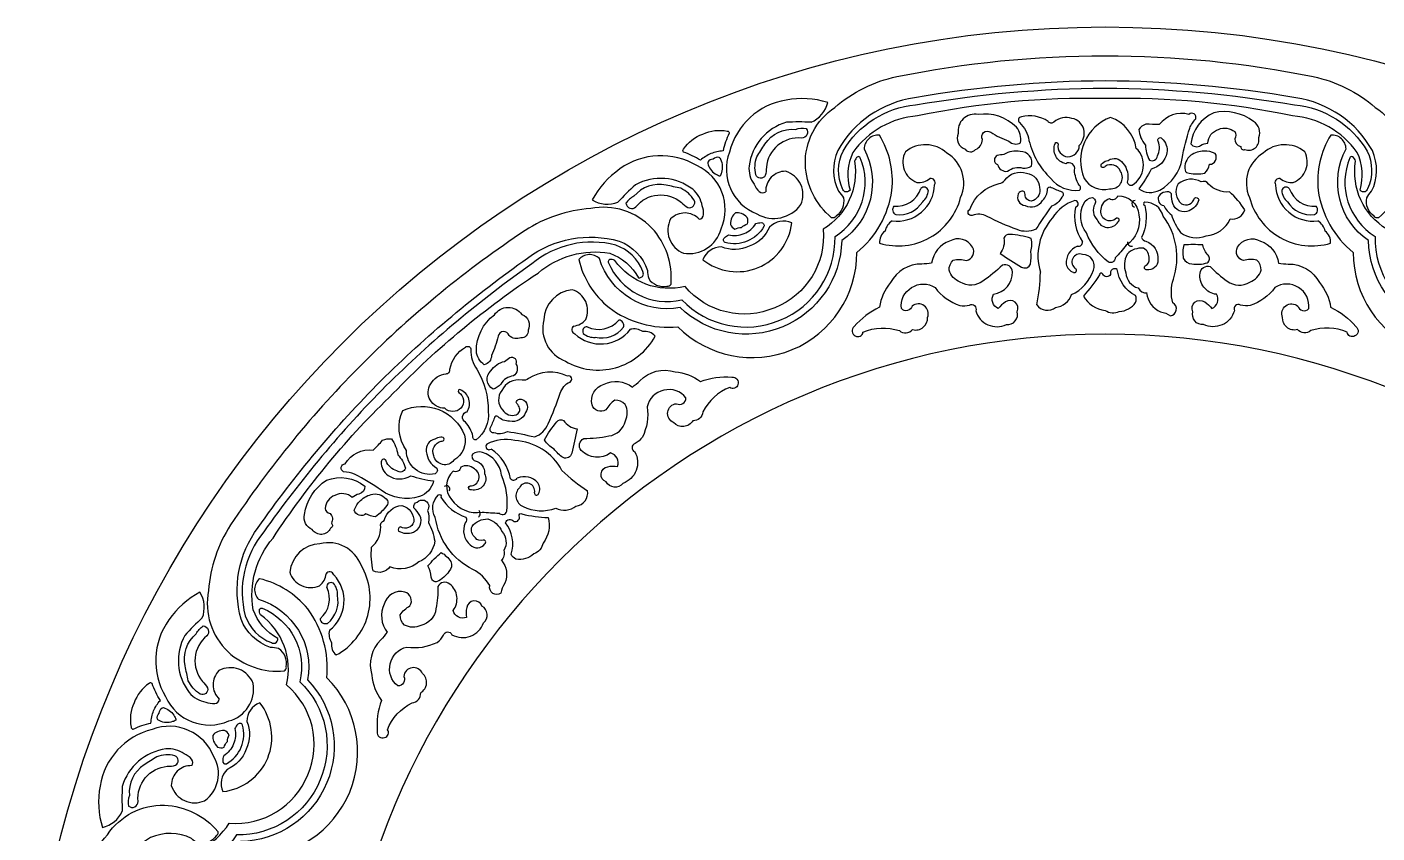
# Model space of a CAD drawing. Extents: x -66030 to 95157, y -13132 to 45879.
# Drawn here: x 27302 to 28203, y 14143 to 14682 of the extents above; entities that cross this region are included whole.
import ezdxf

# ---------------------------------------------------------------- set-up
doc = ezdxf.new("R2010")
doc.units = 0
doc.header["$LTSCALE"] = 100
doc.header["$MEASUREMENT"] = 0
doc.layers.add('3', color=11, linetype='CONTINUOUS')
doc.layers.add('7', color=105, linetype='CONTINUOUS')

msp = doc.modelspace()

# ---------------------------------------------------------------- linework, layer by layer
at = {"layer": '3'}
for points in [[(28021.78, 14662.6, -0.049978), (28160.83, 14648.66, -0.127726), (28202.26, 14628.08, -0.258257), (28221.94, 14589.99, -0.209814), (28204.41, 14554.36, -0.317206), (28201.47, 14555.41, -0.294929), (28196.53, 14567.59, -0.078685), (28199.83, 14572.04, 0.226494), (28200.32, 14599.21, 0.234615), (28149.09, 14634.47, 0.041967), (28021.78, 14645.8, 0.041967), (27894.48, 14634.47, 0.234615), (27843.24, 14599.21, 0.226494), (27843.74, 14572.04, -0.078685), (27847.03, 14567.59, -0.294929), (27842.09, 14555.41, -0.317206), (27839.15, 14554.36, -0.209814), (27821.62, 14589.99, -0.258257), (27841.31, 14628.08, -0.127726), (27882.73, 14648.66, -0.049978)], [(28097.62, 14613.44, -0.276698), (28108.39, 14611.93, -0.323477), (28108.39, 14607.18, 0.343194), (28112.4, 14601.92, 0.553893), (28115.16, 14599.92, 0.594127), (28124.43, 14607.93, 0.371029), (28120.92, 14618.69, 0.225979), (28094.36, 14624.45, 0.26981), (28079.08, 14603.68, 0.388681), (28085.59, 14602.68, -0.101774), (28090.35, 14604.18, -0.31351)], [(27935.32, 14599.91, 0.271624), (27939.94, 14606.62, -0.821504), (27945.4, 14611.44, 0.055025), (27957.57, 14605.57, 0.355744), (27965.33, 14604.52, 0.22514), (27962.6, 14614.79, 0.237608), (27937, 14623.38, 0.522917), (27923.78, 14610.6, 0.445263), (27928.4, 14600.12, 0.466834)], [(27987.62, 14618.34, -0.458065), (27983.7, 14618.67, 0.222349), (27965.92, 14621.76, 0.676952), (27964.61, 14618.01, -0.161118), (27970.98, 14605.95, 0.143658), (27985.5, 14580.7, 0.265544), (28004.75, 14572.87, 0.524558), (28004.42, 14576.13, -0.113853), (28001.32, 14586.24, 0.710612), (27995.61, 14590.47, -0.46843), (27988.44, 14604, -0.969491), (27990.39, 14603.51, 0.440288), (27996.92, 14595.04, 0.401984), (28004.59, 14602.7, 0.266587), (28007.52, 14613.45, 0.289911), (27999.69, 14620.78, 0.243018)], [(28020.13, 14590.79, -0.177034), (28023.91, 14592.72, -0.413776), (28033.71, 14590.94, -0.24009), (28036.61, 14578.26, 0.465596), (28039.95, 14576.26, 0.495506), (28042.62, 14600.73, 0.270132), (28025.47, 14621.43, 0.425993), (28007.87, 14580.71, 0.337079), (28024.8, 14573.81, 0.643969), (28032.15, 14585.38, 0.472422), (28021.78, 14588.72, -0.413454), (28019.45, 14588.27, -0.512487)], [(28059.78, 14607.43, -0.249126), (28063.04, 14597.67, -0.298315), (28052.52, 14586.91, -0.054055), (28044.25, 14573.64, 0.274678), (28058.28, 14572.89, 0.232204), (28073.31, 14593.92, -0.039077), (28078.33, 14614.19, -0.07496), (28082.33, 14620.44, 0.782852), (28077.82, 14623.45, 0.298967), (28058.03, 14616.69, -0.027723), (28049.01, 14616.94, 0.137889), (28044.25, 14613.44, 0.138064), (28048.76, 14602.93, 0.139881), (28051.51, 14592.91, 0.524443), (28056.78, 14595.67, 0.209653), (28057.28, 14605.43, -0.905096)], [(27758.58, 14597.21, 0.093405), (27751.57, 14592.74, 0.0661), (27740.34, 14598.17, -0.473904), (27740.27, 14600.23, -0.16291), (27753.19, 14610.24, -0.16291), (27769.4, 14612.29, -0.473904), (27770.8, 14610.79, 0.0661), (27766.7, 14599.01, 0.093405)], [(27822.18, 14613.91, -0.637846), (27819.12, 14607.56, 0.420346), (27795.57, 14588.1, -0.075239), (27794.87, 14582.64, -0.664636), (27788.52, 14583.11, -0.145363), (27789.22, 14595.1, 0.001294), (27794.64, 14603.57, -0.277803), (27815.12, 14613.44, -0.132594)], [(27956.73, 14585.45, -0.256173), (27966.8, 14587.54, 0.132126), (27972.68, 14588.8, 0.510187), (27965.12, 14598.65, 0.192643), (27954.21, 14596.56, 0.027221), (27949.8, 14595.93, 0.690203), (27950.01, 14590.06, 0.400849)], [(28077.92, 14584.16, 0.10024), (28088.49, 14584.15, 0.117255), (28091.59, 14590.07, 0.5773), (28095.36, 14597.3, 0.137667), (28087.91, 14598.83, 0.148293), (28079.04, 14596.08, 0.289477), (28075.26, 14586.19, 0.359842)], [(27801.2, 14494.32, -0.33263), (27741.26, 14508.52, -0.305606), (27694.38, 14525.86, 0.170739), (27690.75, 14526.43, 0.353151), (27690, 14524.74, 0.368072), (27739.07, 14499.54, 0.30942), (27804.67, 14485.95, 0.311963), (27841.45, 14541.95, 0.368072), (27858.32, 14594.46, 0.353151), (27856.6, 14595.13, 0.170739), (27854.44, 14592.15, -0.305606), (27833.55, 14546.75, -0.33263)], [(27760.13, 14593.48, 0.260917), (27756.47, 14591.49, 0.183528), (27756.71, 14589.65, 0.198604), (27762.37, 14583.3, 0.122267), (27764.76, 14582.31, 0.122267), (27765.75, 14584.7, 0.198604), (27765.26, 14593.19, 0.183528), (27764.13, 14594.66, 0.260917)], [(27962.99, 14546.43, -0.021813), (27942.95, 14555.2, 0.232407), (27933.04, 14555.87, -0.91061), (27931.46, 14559.92, -0.260244), (27951, 14577.17, 0.227005), (27954.79, 14579.45, -0.335139), (27969.31, 14584.09, -0.373918), (27978.03, 14574.52, -0.337792), (27973.96, 14565.82, -0.430305), (27968.73, 14568.14, -0.015634), (27968.01, 14571.76, 0.445), (27963.8, 14570.31, 0.500622), (27968.44, 14562.48, 0.390635), (27980.06, 14565.96, 0.210641), (27983.4, 14573.65, -0.605048), (27985.72, 14574.66, 0.024431), (27992.84, 14571.76, -0.561369), (27992.84, 14568.14, -0.236681), (27985.96, 14562.17, 0.013695), (27975.6, 14546.65, -0.202691)], [(28066.96, 14563.83, -0.066562), (28066.21, 14570.31, 0.35759), (28061.95, 14571.42, 0.240168), (28057.68, 14568.83, 0.491999), (28061.02, 14562.53, 0.141115), (28066.21, 14556.42, 0.090306), (28072.15, 14544.57, 0.264668), (28089.39, 14542.34, 0.281079), (28105.34, 14553.64, 0.37042), (28115.17, 14559.57, 0.079612), (28104.79, 14571.61, -0.216403), (28090.88, 14576.8, 0.413763), (28086.06, 14578.28, 0.319216), (28070.66, 14576.98, 0.370368), (28072.89, 14563.64, 0.494912), (28081.42, 14567.53, -0.521329), (28084.39, 14566.42, -0.226587), (28077.9, 14559.01, -0.433138)], [(27701.81, 14564.05, 0.637846), (27708.46, 14561.73, -0.420346), (27738.87, 14564.61, 0.075239), (27743.23, 14561.25, 0.664636), (27747.39, 14566.08, 0.145363), (27738.41, 14574.06, -0.001294), (27728.6, 14576.21, 0.277803), (27707.13, 14568.71, 0.132594)], [(27526.24, 14457.34, 0.049978), (27437.77, 14349.16, 0.127726), (27423.03, 14305.32, 0.258257), (27436.05, 14264.46, 0.209814), (27473.64, 14251.66, 0.317206), (27474.98, 14254.48, 0.294929), (27469.86, 14266.59, 0.078685), (27464.38, 14267.41, -0.226494), (27444.82, 14286.27, -0.234615), (27456.11, 14347.43, -0.041967), (27538.12, 14445.46, -0.041967), (27636.15, 14527.47, -0.234615), (27697.31, 14538.76, -0.226494), (27716.17, 14519.2, 0.078685), (27716.99, 14513.72, 0.294929), (27729.1, 14508.6, 0.317206), (27731.92, 14509.94, 0.209814), (27719.12, 14547.53, 0.258257), (27678.26, 14560.55, 0.127726), (27634.42, 14545.81, 0.049978)], [(27774.97, 14557.67, 0.095862), (27772.47, 14554.59, 0.064614), (27771.64, 14549.96, 0.181428), (27774.6, 14546.76, -0.117971), (27778.99, 14547.95, -0.117971), (27782.93, 14550.21, 0.181428), (27782.76, 14554.57, 0.064614), (27778.9, 14557.25, 0.095862)], [(27765.61, 14534.87, 0.32436), (27753.18, 14526.32, 0.270337), (27790.13, 14521.05, 0.270337), (27812.54, 14550.91, 0.32436), (27797.7, 14548.17, -0.206667), (27784.19, 14535.38, -0.206667)], [(27782.81, 14538.73, -0.167376), (27768.02, 14537.79, -0.519447), (27767.54, 14540.97, -0.091759), (27770.41, 14542.91, 0.151594), (27780.69, 14543.85, 0.151594), (27788.62, 14550.45, -0.091759), (27792.02, 14551.11, -0.519447), (27793.93, 14548.53, -0.167376)], [(27951.73, 14530.46, 0.0094), (27965.92, 14521.46, 0.470286), (27972, 14523.48, 0.084005), (27972.22, 14531.8, 0.128996), (27972.45, 14540.58, 0.058844), (27958.03, 14543.28, 0.388639), (27954.21, 14540.8, -0.210505)], [(27925.12, 14511.45, -0.250909), (27917.59, 14519.31, -0.199461), (27920.33, 14526.15, -0.118638), (27929.23, 14525.81, 0.500363), (27933.34, 14534.69, 0.41386), (27917.94, 14538.8, 0.27939), (27905.96, 14524.1, -0.01683), (27899.45, 14523.41, 0.287686), (27878.58, 14511.11, 0.139494), (27871.13, 14494.56, 0.109255), (27854.28, 14481.71, 0.586306), (27854.96, 14475.55, 0.579978), (27860.09, 14477.95, -0.186244), (27884.4, 14478.97, 0.397495), (27893.29, 14479.66, 0.51448), (27903.22, 14487.86, 0.774726), (27892.95, 14495.38, -0.587405), (27885.76, 14493.67, -0.307032), (27892.61, 14507.69, -0.306097), (27908.35, 14507.69, 0.151024), (27924.78, 14495.72, 0.122965), (27931.29, 14496.07, -0.721031), (27935.39, 14492.31, 0.467893), (27955.93, 14483.08, 0.535542), (27963.12, 14491.62, 0.779721), (27955.24, 14498.12, 0.107912), (27950.45, 14493.67, -0.447509), (27947.37, 14503.24, 0.376668), (27960.04, 14518.29, 0.492038), (27953.19, 14522.73, -0.047459), (27940.18, 14512.13, -0.322968)], [(28086.98, 14536.25, 0.027746), (28074.35, 14536.25, 0.110684), (28074.02, 14527.34, 0.288846), (28079.74, 14523.64, 0.125149), (28090.01, 14524.31, 0.47842), (28090.68, 14529.36, -0.144111)], [(28118.44, 14511.45, 0.250909), (28125.97, 14519.31, 0.199461), (28123.23, 14526.15, 0.118638), (28114.33, 14525.81, -0.500363), (28110.22, 14534.69, -0.41386), (28125.63, 14538.8, -0.27939), (28137.61, 14524.1, 0.01683), (28144.11, 14523.41, -0.287686), (28164.99, 14511.11, -0.139494), (28172.44, 14494.56, -0.109255), (28189.29, 14481.71, -0.586306), (28188.6, 14475.55, -0.579978), (28183.47, 14477.95, 0.186244), (28159.17, 14478.97, -0.397495), (28150.27, 14479.66, -0.51448), (28140.34, 14487.86, -0.774726), (28150.61, 14495.38, 0.587405), (28157.8, 14493.67, 0.307032), (28150.95, 14507.69, 0.306097), (28135.21, 14507.69, -0.151024), (28118.78, 14495.72, -0.122965), (28112.28, 14496.07, 0.721031), (28108.17, 14492.31, -0.467893), (28087.63, 14483.08, -0.535542), (28080.45, 14491.62, -0.779721), (28088.32, 14498.12, -0.107912), (28093.11, 14493.67, 0.447509), (28096.19, 14503.24, -0.415654), (28085.21, 14517.28, -0.492038), (28092.06, 14521.72, 0.053662), (28103.38, 14512.13, 0.322968)], [(28007.32, 14502.11, 0.232525), (28021.78, 14492.51, 0.257308), (28031.27, 14491.79, 0.231359), (28042.17, 14497.81, 0.217066), (28042.17, 14502.39, -0.25199), (28029.98, 14519.87, 0.661581), (28025.39, 14516.58, -0.638523), (28020.23, 14516.72, 0.801238), (28018.07, 14516.29, -0.045647)], [(27631.7, 14474.15, -0.271624), (27623.7, 14475.63, 0.821504), (27616.43, 14475.18, -0.055025), (27611.97, 14462.42, -0.355744), (27607.22, 14456.19, -0.22514), (27601.89, 14465.38, -0.237608), (27613.92, 14489.56, -0.522917), (27632.31, 14489.87, -0.445263), (27636.45, 14479.19, -0.466834)], [(27581.69, 14450.2, 0.458065), (27584.23, 14453.2, -0.222349), (27594.62, 14467.96, -0.676952), (27598.19, 14466.24, 0.161118), (27602.22, 14453.21, -0.143658), (27609.81, 14425.08, -0.265544), (27601.73, 14405.94, -0.524558), (27599.65, 14408.47, 0.113853), (27594.7, 14417.81, -0.710612), (27595.74, 14424.84, 0.46843), (27591.26, 14439.48, 0.969491), (27590.22, 14437.75, -0.440288), (27591.59, 14427.15, -0.401984), (27580.76, 14427.14, -0.266587), (27571.07, 14432.67, -0.289911), (27571.43, 14443.39, -0.243018)], [(27626.8, 14448.78, 0.256173), (27618.19, 14443.14, -0.132126), (27613.15, 14439.88, -0.510187), (27611.52, 14452.19, -0.192643), (27620.72, 14458.42, -0.027221), (27624.28, 14461.09, -0.690203), (27628.28, 14456.79, -0.400849)], [(27649.96, 14416.77, 0.021813), (27657.93, 14437.14, -0.232407), (27664.46, 14444.62, 0.91061), (27662.71, 14448.6, 0.260244), (27636.7, 14446.99, -0.227005), (27632.41, 14445.91, 0.335139), (27618.86, 14438.93, 0.373918), (27619.46, 14426, 0.337792), (27628.49, 14422.72, 0.430305), (27630.55, 14428.06, 0.015634), (27628.5, 14431.13, -0.445), (27632.5, 14433.08, -0.500622), (27634.75, 14424.26, -0.390635), (27624.08, 14418.51, -0.210641), (27616.28, 14421.58, 0.605048), (27613.92, 14420.66, -0.024431), (27610.94, 14413.58, 0.561369), (27613.5, 14411.01, 0.236681), (27622.59, 14411.66, -0.013695), (27640.88, 14408.01, 0.202691)], [(27701.47, 14418.81, 0.250909), (27701.23, 14429.69, 0.199461), (27694.46, 14432.59, 0.118638), (27688.41, 14426.06, -0.500363), (27679.22, 14429.44, -0.41386), (27687.21, 14443.23, -0.27939), (27706.08, 14441.3, 0.01683), (27711.16, 14445.42, -0.287686), (27734.62, 14451.48, -0.139494), (27751.59, 14445.05, -0.109255), (27772.59, 14447.87, -0.586306), (27776.46, 14443.04, -0.579978), (27771.14, 14441.1, 0.186244), (27753.23, 14424.64, -0.397495), (27746.45, 14418.83, -0.51448), (27733.63, 14417.62, -0.774726), (27735.58, 14430.2, 0.587405), (27741.87, 14434.07, 0.307032), (27727.12, 14439.14, 0.306097), (27715.98, 14428.01, -0.151024), (27712.83, 14407.93, -0.122965), (27707.99, 14403.57, 0.721031), (27707.74, 14398.01, -0.467893), (27699.75, 14376.96, -0.535542), (27688.62, 14377.92, -0.779721), (27689.6, 14388.08, -0.107912), (27696.13, 14388.33, 0.447509), (27691.54, 14397.27, -0.376668), (27671.95, 14398.96, -0.492038), (27673.64, 14406.94, 0.047459), (27690.33, 14408.64, 0.322968)], [(27578.18, 14407.73, 0.177034), (27574.15, 14406.43, 0.413776), (27568.47, 14398.24, 0.24009), (27575.39, 14387.22, -0.465596), (27574.45, 14383.44, -0.495506), (27555.25, 14398.86, -0.270132), (27552.75, 14425.62, -0.425993), (27593.98, 14409.27, -0.337079), (27586.89, 14392.42, -0.643969), (27573.51, 14395.41, -0.472422), (27578.48, 14405.1, 0.413454), (27580.44, 14406.43, 0.512487)], [(27669.22, 14413.43, -0.0094), (27665.55, 14397.04, -0.470286), (27659.81, 14394.17, -0.084005), (27653.77, 14399.9, -0.128996), (27647.41, 14405.94, -0.058844), (27655.69, 14418.04, -0.388639), (27660.15, 14419, 0.210505)], [(27538.38, 14391.46, 0.249126), (27542.98, 14382.25, 0.298315), (27558.03, 14382.08, 0.054055), (27573.25, 14378.55, -0.274678), (27563.86, 14368.1, -0.232204), (27538.37, 14372.33, 0.039077), (27520.49, 14383.12, 0.07496), (27513.23, 14384.71, -0.782852), (27514.3, 14390.03, -0.298967), (27533.07, 14399.25, 0.027723), (27539.27, 14405.8, -0.137889), (27545.12, 14406.69, -0.138064), (27549.36, 14396.07, -0.139881), (27554.49, 14387.04, -0.524443), (27548.82, 14385.27, -0.209653), (27541.57, 14391.81, 0.905096)], [(27507.38, 14368.95, 0.276698), (27500.82, 14360.27, 0.323477), (27504.18, 14356.91, -0.343194), (27505.07, 14350.36, -0.553893), (27504.53, 14346.99, -0.594127), (27492.31, 14346.1, -0.371029), (27487.19, 14356.19, -0.225979), (27501.9, 14379.04, -0.26981), (27527.39, 14375.16, -0.388681), (27523.49, 14369.85, 0.101774), (27519.06, 14367.54, 0.31351)], [(27542.01, 14362.18, -0.10024), (27534.54, 14354.7, -0.117255), (27528.17, 14356.69, -0.5773), (27520.38, 14359.14, -0.137667), (27524.57, 14365.48, -0.148293), (27532.79, 14369.81, -0.289477), (27542.45, 14365.5, -0.359842)], [(27564.14, 14355.56, 0.066562), (27560.08, 14360.66, -0.35759), (27562.31, 14364.47, -0.240168), (27567.16, 14365.65, -0.491999), (27569.25, 14358.84, -0.141115), (27569.9, 14350.84, -0.090306), (27574.09, 14338.26, -0.264668), (27563.47, 14324.5, -0.281079), (27544.2, 14321.21, -0.37042), (27533.06, 14318.45, -0.079612), (27531.89, 14334.31, 0.216403), (27538.05, 14347.81, -0.413763), (27540.42, 14352.27, -0.319216), (27552.22, 14362.23, -0.370368), (27560.07, 14351.23, -0.494912), (27551.29, 14347.95, 0.521329), (27549.98, 14345.06, 0.226587), (27559.81, 14344.41, 0.433138)], [(27649.95, 14354.08, -0.232525), (27646.51, 14337.07, -0.257308), (27640.31, 14329.85, -0.231359), (27628.35, 14326.4, -0.217066), (27625.1, 14329.64, 0.25199), (27621.37, 14350.62, -0.661581), (27626.94, 14351.54, 0.638523), (27630.49, 14355.29, -0.801238), (27632.32, 14356.51, 0.045647)], [(27569.48, 14321.89, -0.027746), (27578.41, 14330.82, -0.110684), (27584.95, 14324.76, -0.288846), (27583.52, 14318.1, -0.125149), (27575.78, 14311.31, -0.47842), (27571.74, 14314.4, 0.144111)], [(27502.07, 14177.07, -0.297565), (27444.46, 14137.69, -0.381293), (27383.22, 14122.74, 0.433071), (27373.97, 14112.49, 0.162838), (27410.98, 14104.11, 0.186622), (27452.48, 14127.58, 0.304065), (27517.29, 14170.77, 0.304065), (27502, 14247.13, 0.186622), (27489.25, 14293.07, 0.162838), (27457.16, 14313.31, 0.433071), (27456.44, 14299.53, -0.381293), (27489.18, 14245.65, -0.297565)], [(27564.77, 14282.11, -0.250909), (27553.89, 14282.35, -0.199461), (27550.99, 14289.12, -0.118638), (27557.52, 14295.17, 0.500363), (27554.14, 14304.36, 0.41386), (27540.35, 14296.37, 0.27939), (27542.28, 14277.5, -0.01683), (27538.16, 14272.42, 0.287686), (27532.1, 14248.96, 0.139494), (27538.53, 14231.99, 0.109255), (27535.71, 14210.99, 0.586306), (27540.54, 14207.12, 0.579978), (27542.48, 14212.44, -0.186244), (27558.94, 14230.35, 0.397495), (27564.75, 14237.13, 0.51448), (27565.96, 14249.95, 0.774726), (27553.38, 14248, -0.587405), (27549.51, 14241.71, -0.307032), (27544.44, 14256.46, -0.306097), (27555.57, 14267.6, 0.151024), (27575.65, 14270.75, 0.122965), (27580.01, 14275.59, -0.721031), (27585.57, 14275.84, 0.467893), (27606.62, 14283.83, 0.535542), (27605.66, 14294.96, 0.779721), (27595.5, 14293.98, 0.107912), (27595.25, 14287.45, -0.447509), (27586.31, 14292.04, 0.415654), (27584.15, 14309.73, 0.492038), (27576.16, 14308.03, -0.053662), (27574.94, 14293.25, -0.322968)], [(27489.26, 14182.38, 0.33263), (27475.06, 14242.32, 0.305606), (27457.72, 14289.2, -0.170739), (27457.15, 14292.83, -0.353151), (27458.84, 14293.58, -0.368072), (27484.04, 14244.51, -0.30942), (27497.63, 14178.91, -0.30942), (27441.63, 14142.13, -0.368072), (27389.12, 14125.26, -0.353151), (27388.45, 14126.98, -0.170739), (27391.43, 14129.14, 0.305606), (27436.83, 14150.03, 0.33263)], [(27419.53, 14281.77, -0.637846), (27421.85, 14275.12, 0.420346), (27418.97, 14244.71, -0.075239), (27422.33, 14240.35, -0.664636), (27417.5, 14236.19, -0.145363), (27409.52, 14245.17, 0.001294), (27407.37, 14254.98, -0.277803), (27414.87, 14276.45, -0.132594)], [(27386.37, 14225, -0.093405), (27390.84, 14232.01, -0.0661), (27385.41, 14243.24, 0.473904), (27383.35, 14243.31, 0.16291), (27373.34, 14230.39, 0.16291), (27371.29, 14214.18, 0.473904), (27372.79, 14212.78, -0.0661), (27384.57, 14216.88, -0.093405)], [(27432.67, 14171.04, 0.270337), (27462.53, 14193.45, 0.270337), (27457.26, 14230.4, 0.32436), (27448.71, 14217.97, -0.206667), (27448.2, 14199.39, -0.206667), (27435.41, 14185.88, 0.32436)], [(27390.1, 14223.45, -0.260917), (27392.09, 14227.11, -0.183528), (27393.93, 14226.87, -0.198604), (27400.28, 14221.21, -0.122267), (27401.27, 14218.82, -0.122267), (27398.88, 14217.83, -0.198604), (27390.39, 14218.32, -0.183528), (27388.92, 14219.45, -0.260917)], [(27425.91, 14208.62, 0.095862), (27426.33, 14204.68, 0.064614), (27429.01, 14200.82, 0.181428), (27433.37, 14200.65, -0.117971), (27435.63, 14204.59, -0.117971), (27436.82, 14208.98, 0.181428), (27433.62, 14211.94, 0.064614), (27428.99, 14211.11, 0.095862)], [(27444.85, 14200.77, 0.167376), (27445.79, 14215.56, 0.519447), (27442.61, 14216.04, 0.091759), (27440.67, 14213.17, -0.151594), (27439.73, 14202.89, -0.151594), (27433.13, 14194.96, 0.091759), (27432.47, 14191.56, 0.519447), (27435.05, 14189.65, 0.167376)], [(27369.67, 14161.4, 0.637846), (27376.02, 14164.46, -0.420346), (27395.48, 14188.01, 0.075239), (27400.94, 14188.71, 0.664636), (27400.47, 14195.06, 0.145363), (27388.48, 14194.36, -0.001294), (27380.01, 14188.94, 0.277803), (27370.14, 14168.46, 0.132594)], [(27320.98, 13961.8, -0.049978), (27334.92, 14100.85, -0.127726), (27355.5, 14142.27, -0.258257), (27393.59, 14161.96, -0.209814), (27429.22, 14144.43, -0.317206), (27428.17, 14141.49, -0.294929), (27415.99, 14136.55, -0.078685), (27411.54, 14139.84, 0.226494), (27384.37, 14140.34, 0.234615), (27349.11, 14089.1, 0.041967), (27337.78, 13961.8, 0.041967), (27349.11, 13834.49, 0.234615), (27384.37, 13783.26, 0.226494), (27411.54, 13783.75, -0.078685), (27415.99, 13787.05, -0.294929), (27428.17, 13782.11, -0.317206), (27429.22, 13779.17, -0.209814), (27393.59, 13761.64, -0.258257), (27355.5, 13781.32, -0.127726), (27334.92, 13822.75, -0.049978)]]:
    msp.add_lwpolyline(points, format="xyb", close=True, dxfattribs=at)
for points in [[(28021.76, 14641, -0.041992), (28148.34, 14629.73, -0.242899), (28196.76, 14598.92, -0.230778), (28197.09, 14573.78, -0.163212), (28195.58, 14571.79, -0.296077), (28192.12, 14572.82, 0.185692), (28190.17, 14597.97, 0.223585), (28146.98, 14622.42, 0.055837), (28021.78, 14634.05, 0.055837), (27896.59, 14622.42, 0.223585), (27853.39, 14597.97, 0.185692), (27851.45, 14572.82, -0.296077), (27847.98, 14571.79, -0.163212), (27846.48, 14573.78, -0.230778), (27846.8, 14598.92, -0.242899), (27895.23, 14629.73, -0.041992), (28021.8, 14641)], [(27860.84, 14600.36, -0.381293), (27845.89, 14539.12, -0.297565), (27806.51, 14481.51, -0.297565), (27737.93, 14494.4, -0.381293), (27684.05, 14527.14, 0.433071), (27670.27, 14526.42, 0.162838), (27690.51, 14494.33, 0.186622), (27736.45, 14481.58, 0.304065), (27812.81, 14466.29, 0.304065), (27856, 14531.1, 0.186622), (27879.47, 14572.6, 0.162838), (27871.09, 14609.61)], [(28237.05, 14481.51, -0.297565), (28197.67, 14539.12, -0.381293), (28182.73, 14600.36, 0.433071), (28172.47, 14609.61, 0.162838), (28164.09, 14572.6, 0.186622), (28187.57, 14531.1, 0.304065), (28230.75, 14466.29, 0.304065)], [(28242.36, 14494.32, -0.33263), (28210.01, 14546.75, -0.305606), (28189.13, 14592.15, 0.170739), (28186.97, 14595.13, 0.353151), (28185.24, 14594.46, 0.368072), (28202.11, 14541.95, 0.30942), (28238.89, 14485.95)], [(28028.5, 14527.69, -0.573446), (28023.99, 14524.73, -0.135697), (28009.33, 14544.31, -0.297093), (28007.63, 14563.88, -0.269688), (28013.13, 14567.83, -0.492767), (28014.97, 14563.46, 0.340355), (28016.52, 14553.04, 0.631965), (28030.48, 14551.63, 1.072493), (28029.35, 14554.02, -0.776153), (28019.2, 14560.08, -0.295863), (28024.75, 14567.33, 0.535998), (28030.34, 14569.09, -0.397497), (28044.44, 14556.42, -0.297571), (28035.98, 14536, -0.017076), (28028.51, 14527.53)], [(28049.51, 14504.13, 0.272916), (28058.83, 14491.59, -0.11922), (28065.42, 14488.8, 0.71743), (28067.01, 14497.56, -0.143055), (28067.41, 14513.31, 0.245238), (28060.63, 14555.54, 0.347873), (28048.46, 14564.71, 0.827177), (28048.26, 14562.52, -0.18248), (28046.07, 14541.2, 0.282582), (28049.06, 14538.81, -0.339962), (28057.04, 14526.06, -0.478835), (28049.66, 14519.68, -0.786728), (28048.66, 14522.27, 0.366594), (28051.25, 14527.05, 0.304063), (28047.46, 14534.03, 0.230707), (28036.49, 14530.04, 0.213569), (28035.69, 14517.49, 0.316468), (28043.87, 14507.53, 0.292929), (28049.86, 14504.14)], [(27541.53, 14442.08, 0.041992), (27459.99, 14344.61, 0.242899), (27447.54, 14288.59, 0.230778), (27465.09, 14270.57, 0.163212), (27467.56, 14270.23, 0.296077), (27469.28, 14273.41, -0.185692), (27452.87, 14292.57, -0.223585), (27466.12, 14340.41, -0.055837), (27546.43, 14437.15, -0.055837), (27643.17, 14517.46, -0.223585), (27691.01, 14530.71, -0.185692), (27710.17, 14514.3, 0.296077), (27713.35, 14516.02, 0.163212), (27713.01, 14518.49, 0.230778), (27694.99, 14536.04, 0.242899), (27638.97, 14523.59, 0.041992), (27541.5, 14442.05)], [(27616.88, 14357.19, 0.573446), (27622.17, 14358.29, 0.135697), (27618.69, 14382.5, 0.297093), (27606.05, 14397.54, 0.269688), (27599.37, 14396.44, 0.492767), (27601.16, 14392.06, -0.340355), (27607.43, 14383.59, -0.631965), (27598.56, 14372.72, -1.072493), (27597.66, 14375.21, 0.776153), (27600.56, 14386.67, 0.295863), (27591.51, 14387.87, -0.535998), (27586.31, 14385.17, 0.397497), (27585.3, 14366.24, 0.297571), (27605.72, 14357.78, 0.017076), (27616.99, 14357.07)], [(27618.69, 14325.68, -0.272916), (27620.96, 14310.22, 0.11922), (27618.28, 14303.59, -0.71743), (27610.95, 14308.66, 0.143055), (27599.54, 14319.51, -0.245238), (27574.47, 14354.17, -0.347873), (27576.59, 14369.26, -0.827177), (27578.28, 14367.85, 0.18248), (27594.91, 14354.32, -0.282582), (27594.49, 14350.52, 0.339962), (27597.86, 14335.86, 0.478835), (27607.59, 14336.57, 0.786728), (27606.46, 14339.11, -0.366594), (27601.25, 14340.65, -0.304063), (27599, 14348.26, -0.230707), (27609.57, 14353.21, -0.213569), (27619.01, 14344.89, -0.316468), (27620.27, 14332.07, -0.292929), (27618.44, 14325.44)]]:
    msp.add_lwpolyline(points, format="xyb", dxfattribs=at)
for centre, radius, start, end in [((27819.41, 14573.93), 60.03, 73.38373, 100.20448), ((27816.37, 14586.77), 46.86, 99.33418, 165.76769), ((27817.63, 14635.97), 19.47, 293.76286, 346.61489), ((27818.73, 14584.56), 34.97, 106.16496, 172.71664), ((27817.24, 14478.15), 140.24, 86.63197, 93.36803), ((27870.3, 14600.17), 9.47, 85.2025, 178.86656), ((27801.01, 14586.89), 32.16, 159.2261, 248.64969), ((27901.34, 14591.6), 14.61, 152.14879, 248.76191), ((27901.8, 14582.02), 21.17, 47.47137, 129.21201), ((27904.05, 14577.6), 23.38, 335.64615, 58.92472), ((28139.52, 14577.6), 23.38, 121.07528, 204.35385), ((28141.76, 14582.02), 21.17, 50.78799, 132.52863), ((28142.23, 14591.6), 14.61, 291.23809, 27.85121), ((27725.11, 14548.97), 46.86, 59.23231, 125.66582), ((27735.88, 14559.91), 32.16, 336.35031, 65.7739), ((27802.17, 14587.32), 18.21, 174.73688, 215.43508), ((27732.04, 14537.74), 60.03, 124.79552, 151.61627), ((27725, 14545.73), 34.97, 52.28336, 118.83504), ((27808.31, 14572.26), 13.16, 89.41401, 182.17767), ((27803.66, 14569.79), 16.34, 336.13519, 72.95634), ((27897.32, 14589.78), 11.86, 263.8423, 309.14094), ((27905.47, 14577.8), 2.85, 330.35366, 103.45184), ((28138.09, 14577.8), 2.85, 76.54816, 209.64634), ((28146.25, 14589.78), 11.86, 230.85906, 276.1577), ((27801.3, 14471.55), 140.24, 131.63197, 138.36803), ((27734.76, 14559.39), 18.21, 9.56492, 50.26312), ((27800.62, 14582.53), 14.48, 203.4722, 227.6681), ((27793.06, 14574.81), 3.7, 233.70379, 304.62871), ((27882.9, 14577.15), 25.06, 262.53327, 358.25079), ((27882.39, 14579.27), 17.2, 264.3423, 341.73596), ((27900.91, 14571.91), 2.93, 13.89163, 138.06788), ((27893.13, 14573.23), 10.65, 310.08279, 356.73175), ((28160.66, 14577.15), 25.06, 181.74921, 277.46673), ((28142.65, 14571.91), 2.93, 41.93212, 166.10837), ((28150.43, 14573.23), 10.65, 183.26825, 229.91721), ((28161.17, 14579.27), 17.2, 198.26404, 275.6577), ((27689.43, 14582.87), 19.47, 238.38511, 291.23714), ((27739.24, 14557.11), 14.48, 357.3319, 21.5278), ((27800.51, 14576.22), 22.3, 239.83211, 324.22485), ((27883.57, 14578.72), 43.14, 253.33563, 345.55366), ((27883.53, 14559.81), 3.67, 140.50144, 244.58488), ((27884.19, 14575.02), 18.66, 263.11549, 327.80934), ((28010.4, 14539.17), 28.13, 108.01491, 147.30677), ((28030.81, 14555.38), 29.41, 167.99251, 215.30211), ((28001.57, 14563.69), 2.24, 282.13853, 86.66893), ((28041.99, 14563.69), 2.24, 93.33107, 257.86147), ((28159.99, 14578.72), 43.14, 194.44634, 286.66437), ((28159.37, 14575.02), 18.66, 212.19066, 276.88451), ((28160.03, 14559.81), 3.67, 295.41512, 39.49856), ((27746.1, 14545.95), 16.34, 152.04366, 248.86481), ((27741.06, 14544.41), 13.16, 42.82233, 135.58599), ((27750.05, 14556.99), 3.7, 280.37129, 351.29621), ((27885.41, 14543.14), 10.83, 122.19055, 167.99425), ((28015.2, 14528.86), 38.22, 138.15437, 196.53188), ((28158.15, 14543.14), 10.83, 12.00575, 57.80945), ((27743.78, 14552.72), 22.3, 260.77515, 345.16789), ((27879.81, 14538.32), 8.65, 125.14843, 186.11288), ((28163.76, 14538.32), 8.65, 353.88712, 54.85157), ((28007.41, 14524.5), 11.55, 110.31633, 185.31703), ((28003.86, 14538.24), 2.95, 261.1041, 2.80159), ((28039.7, 14538.24), 2.95, 177.19841, 278.8959), ((28005.02, 14524.83), 5.36, 70.47295, 236.34157), ((28006.94, 14522.28), 7.61, 337.32358, 90.96943), ((27875.64, 14518.25), 102.92, 347.6474, 359.85369), ((28002.51, 14524.34), 6.66, 187.85265, 254.38356), ((27987.94, 14527.96), 27.41, 294.54252, 341.67865), ((28001.26, 14519.21), 1.4, 247.24402, 55.94163), ((27668.05, 14485.2), 21.17, 95.78799, 177.52863), ((27661.61, 14492.3), 14.61, 336.23809, 72.85121), ((27987.48, 14506.94), 12.47, 275.94856, 341.75324), ((27983.27, 14501.29), 8.71, 215.47528, 309.15089), ((27669.6, 14480.49), 23.38, 166.07528, 249.35385), ((27668.45, 14479.62), 2.85, 121.54816, 254.64634), ((27665.74, 14493.86), 11.86, 275.85906, 321.1577), ((27675.83, 14478.69), 2.93, 86.93212, 211.10837), ((27683.73, 14496.98), 17.2, 243.26404, 320.6577), ((27685.46, 14492.71), 18.66, 257.19066, 321.88451), ((27696.68, 14482.42), 3.67, 340.41512, 84.49856), ((27683.28, 14495.76), 43.14, 239.44634, 331.66437), ((27684.86, 14495.12), 25.06, 226.74921, 322.46673), ((27680.41, 14485.11), 10.65, 228.26825, 274.91721), ((27707.14, 14469.3), 10.83, 57.00575, 102.80945), ((27714.51, 14469.85), 8.65, 38.88712, 99.85157), ((27610.47, 14401.69), 2.24, 138.33107, 302.86147), ((27621.57, 14378.1), 28.13, 77.69323, 116.98509), ((27595.67, 14375.14), 29.41, 9.69789, 57.00749), ((27625.46, 14367.43), 38.22, 28.46812, 86.84563), ((27634.05, 14369.85), 11.55, 39.68297, 114.68367), ((27731.65, 14458.61), 102.92, 225.14631, 237.3526), ((27581.89, 14373.11), 2.24, 327.13853, 131.66893), ((27626.85, 14382.08), 2.95, 222.19841, 323.8959), ((27635.96, 14368.62), 7.61, 134.03057, 247.67642), ((27635.51, 14371.78), 5.36, 348.65843, 154.52705), ((27637.63, 14373.2), 6.66, 330.61644, 37.14735), ((27667.54, 14370.51), 8.71, 275.84911, 9.52472), ((27642.14, 14370.46), 1.4, 169.05837, 337.75598), ((27601.5, 14356.73), 2.95, 306.1041, 47.80159), ((27645.37, 14386.07), 27.41, 243.32135, 290.45748), ((27660.57, 14371.53), 12.47, 243.24676, 309.05144), ((27498.38, 14315.53), 21.17, 92.47137, 174.21201), ((27503.09, 14313.98), 23.38, 20.64615, 103.92472), ((27503.96, 14315.13), 2.85, 15.35366, 148.45184), ((27487.82, 14300.3), 43.14, 298.33563, 30.55366), ((27491.28, 14321.97), 14.61, 197.14879, 293.76191), ((27489.72, 14317.84), 11.86, 308.8423, 354.14094), ((27504.89, 14307.75), 2.93, 58.89163, 183.06788), ((27488.46, 14298.72), 25.06, 307.53327, 43.25079), ((27498.47, 14303.17), 10.65, 355.08279, 41.73175), ((27445.84, 14251.54), 60.03, 118.38373, 145.20448), ((27400.71, 14294.15), 19.47, 338.76286, 31.61489), ((27486.6, 14299.85), 17.2, 309.3423, 26.73596), ((27490.87, 14298.12), 18.66, 308.11549, 12.80934), ((27434.61, 14258.47), 46.86, 144.33418, 210.76769), ((27512.03, 14182.28), 140.24, 131.63197, 138.36803), ((27501.16, 14286.9), 3.67, 185.50144, 289.58488), ((27437.85, 14258.58), 34.97, 151.16496, 217.71664), ((27514.28, 14276.44), 10.83, 167.19055, 212.99425), ((27513.73, 14269.07), 8.65, 170.14843, 231.11288), ((27439.17, 14242.52), 13.16, 134.41401, 227.17767), ((27437.63, 14237.48), 16.34, 21.13519, 117.95634), ((27424.19, 14248.82), 18.21, 219.73688, 260.43508), ((27430.86, 14239.8), 22.3, 284.83211, 9.22485), ((27423.67, 14247.7), 32.16, 204.2261, 293.64969), ((27426.47, 14244.34), 14.48, 248.4722, 272.6681), ((27426.59, 14233.53), 3.7, 278.70379, 349.62871), ((27396.81, 14167.21), 46.86, 104.23231, 170.66582), ((27396.69, 14182.57), 32.16, 21.35031, 110.7739), ((27399.02, 14164.85), 34.97, 97.28336, 163.83504), ((27396.26, 14181.41), 18.21, 54.56492, 95.26312), ((27401.05, 14182.96), 14.48, 42.3319, 66.5278), ((27408.77, 14190.52), 3.7, 325.37129, 36.29621), ((27407.36, 14183.07), 22.3, 305.77515, 30.16789), ((27411.32, 14175.27), 13.16, 87.82233, 180.58599), ((27409.65, 14164.17), 60.03, 169.79552, 196.61627), ((27505.43, 14166.34), 140.24, 176.63197, 183.36803), ((27413.79, 14179.92), 16.34, 197.04366, 293.86481), ((27347.61, 14165.95), 19.47, 283.38511, 336.23714)]:
    msp.add_arc(centre, radius, start, end, dxfattribs=at)
at = {"layer": '7'}
msp.add_lwpolyline([(27506.98, 13961.8, 1), (28536.58, 13961.8, 1)], format="xyb", close=True, dxfattribs=at)
msp.add_circle((28021.78, 13961.8), 720, dxfattribs=at)

doc.saveas('drawing.dxf')
